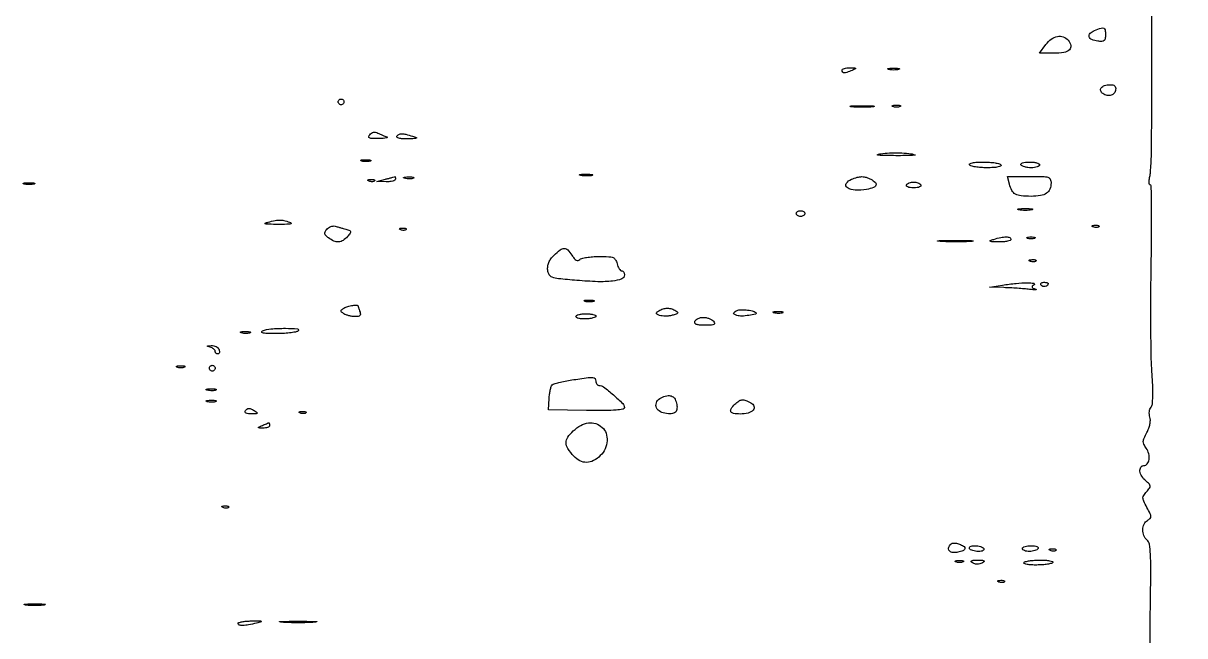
# Model space of a CAD drawing. Extents: x 0 to 1897, y 0 to 3427.
# Drawn here: x 1475 to 1880.7, y 1100.6 to 1314.5 of the extents above; entities that cross this region are included whole.
import ezdxf

# ---------------------------------------------------------------- set-up
doc = ezdxf.new("R2010")
doc.units = 0
doc.header["$MEASUREMENT"] = 0

msp = doc.modelspace()

# ---------------------------------------------------------------- linework, layer by layer
msp.add_lwpolyline([(1868.678274, 1092.911668, -0.003403), (1868.627303, 1102.103078, -0.003616), (1868.703792, 1111.109447, 0.002176), (1868.840197, 1123.101969, 0.014664), (1868.707593, 1129.046197, 0.025811), (1868.346712, 1132.529291, 0.182802), (1867.521819, 1133.981892, -0.129039), (1866.408555, 1135.536637, -0.098272), (1866.055188, 1137.609659, -0.102951), (1866.521226, 1139.580022, -0.157062), (1867.708007, 1140.856469, 0.064816), (1868.609616, 1141.527274, 0.214762), (1868.876555, 1142.198344, 0.102825), (1868.628522, 1143.172011, 0.009909), (1867.50762, 1145.355992, -0.012363), (1866.371635, 1147.596364, -0.1063), (1866.11425, 1148.682201, -0.155136), (1866.383526, 1149.594946, -0.035231), (1867.391926, 1150.88058, 0.021082), (1868.444703, 1152.147339, 0.184684), (1868.646998, 1152.83528, 0.178317), (1868.342399, 1153.495641, 0.019401), (1867.092314, 1154.652987, -0.07815), (1865.709194, 1156.272884, -0.105113), (1865.065374, 1158.085587, -0.173991), (1865.355626, 1159.429467, -0.258953), (1866.383369, 1160, 0.228956), (1867.597098, 1160.586529, 0.133526), (1868.247536, 1162.103738, 0.099223), (1868.1284, 1164.145857, 0.088969), (1867.236257, 1166.073084, -0.038541), (1866.434947, 1167.428339, -0.124542), (1866.219453, 1168.443762, -0.096257), (1866.487877, 1169.587017, -0.017868), (1867.447585, 1171.53253, 0.033576), (1868.124897, 1173.021654, 0.041119), (1868.543689, 1174.49159, 0.046008), (1868.683167, 1175.835596, 0.079866), (1868.518173, 1176.942741, -0.056431), (1868.336825, 1177.8629, -0.04908), (1868.352782, 1178.845746, -0.051692), (1868.550938, 1179.741936, -0.093224), (1868.91482, 1180.397365, 0.148192), (1869.37675, 1181.494569, 0.019249), (1869.54558, 1184.058765, 0.017199), (1869.519932, 1187.649853, 0.006731), (1869.247439, 1192.599377, -0.012457), (1868.989268, 1198.524027, -0.003037), (1868.866435, 1208.302949, -0.003111), (1868.863486, 1219.518516, -0.003097), (1869, 1230.751087, 0.002851), (1869.132119, 1241.200432, 0.004758), (1869.109473, 1249.996847, 0.00091), (1869.002673, 1257.67457, 0.409996), (1868.670545, 1258.001087, -0.328266), (1868.395871, 1258.202644, -0.060064), (1868.27377, 1258.860959, -0.04432), (1868.297581, 1259.806619, -0.025618), (1868.48459, 1260.929839, 0.032555), (1868.73476, 1262.572692, 0.00702), (1868.941758, 1265.443085, 0.007299), (1869.0865, 1268.779616, 0.006913), (1869.137268, 1272.179839, 0.000221), (1869.159756, 1306.205172, 0.000369), (1869.144878, 1334.838749, 0.000315)], format="xyb")
for points in [[(1853, 1310.433578, -0.037495), (1852.896548, 1309.055954, -0.182274), (1852.520453, 1308.384372, -0.172981), (1851.780964, 1308.108442, -0.033112), (1850.327119, 1308.183578, -0.070701), (1848.26526, 1308.729873, -0.22119), (1847.326946, 1309.767338, -0.282808), (1847.628552, 1310.941974, -0.097063), (1849.166252, 1311.937858, -0.014765), (1851.466729, 1312.781952, -0.175793), (1852.39979, 1312.757791, -0.270517), (1852.879541, 1312.150356, -0.03504)], [(1839.989431, 1308.512735, -0.122944), (1840.880744, 1306.658416, -0.265695), (1840.405251, 1305.204057, -0.145641), (1838.455873, 1304.271593, -0.03925), (1835.001447, 1304), (1829.940125, 1304), (1832.158121, 1307, -0.073052), (1834.083239, 1308.936373, -0.113396), (1836.228348, 1309.885691, -0.136789), (1838.284149, 1309.718651, -0.132036)], [(1764.5, 1298, -0.014632), (1762.71128, 1297.292613, -0.087053), (1761.725732, 1297.119714, -0.234317), (1761.21059, 1297.375152, -0.163981), (1761, 1298, -0.24567), (1761.197844, 1298.37836, -0.070412), (1761.807812, 1298.685604, -0.053373), (1762.696629, 1298.883773, -0.034583), (1763.75, 1298.929715, -0.004372), (1765.415213, 1298.872581, -0.215481), (1765.703411, 1298.727088, -0.485414), (1765.656439, 1298.521868, -0.009027)], [(1780.75, 1298.310674, -0.039571), (1779.952734, 1298.168469, -0.024357), (1779, 1298.122029, -0.024357), (1778.047266, 1298.168469, -0.039571), (1777.25, 1298.310674, -0.161593), (1776.99086, 1298.478988, -0.542911), (1777.042187, 1298.633659, -0.052887), (1777.748017, 1298.740287, -0.011065), (1779, 1298.767997, -0.011065), (1780.251983, 1298.740287, -0.052887), (1780.957813, 1298.633659, -0.542911), (1781.00914, 1298.478988, -0.161593)], [(1856.56704, 1291.25, -0.133806), (1856.039477, 1290.040426, -0.150231), (1854.991092, 1289.330471, -0.129536), (1853.594416, 1289.275437, -0.088631), (1852.121885, 1289.88945, -0.166521), (1851.352813, 1290.862333, -0.251522), (1851.514714, 1291.905939, -0.155813), (1852.671186, 1292.722728, -0.076596), (1854.470533, 1293, -0.044656), (1855.544454, 1292.903894, -0.129987), (1856.213736, 1292.591232, -0.168075), (1856.54156, 1292.04706, -0.088837)], [(1587, 1287, -0.099038), (1586.923658, 1286.618362, -0.097945), (1586.70625, 1286.29375, -0.097945), (1586.381638, 1286.076342, -0.099038), (1586, 1286, -0.099038), (1585.618362, 1286.076342, -0.097945), (1585.29375, 1286.29375, -0.097945), (1585.076342, 1286.618362, -0.099038), (1585, 1287, -0.099038), (1585.076342, 1287.381638, -0.097945), (1585.29375, 1287.70625, -0.097945), (1585.618362, 1287.923658, -0.099038), (1586, 1288, -0.099038), (1586.381638, 1287.923658, -0.097945), (1586.70625, 1287.70625, -0.097945), (1586.923658, 1287.381638, -0.099038)], [(1771.75, 1285.271532, -0.016375), (1770.042668, 1285.149287, -0.009683), (1768, 1285.109723, -0.009683), (1765.957332, 1285.149287, -0.016375), (1764.25, 1285.271532, -0.095407), (1763.778855, 1285.41442, -0.741699), (1763.804688, 1285.548567, -0.021699), (1765.311593, 1285.640349, -0.00436), (1768, 1285.663794, -0.00436), (1770.688407, 1285.640349, -0.021699), (1772.195312, 1285.548567, -0.741699), (1772.221145, 1285.41442, -0.095407)], [(1781.25, 1285.337719, -0.057986), (1780.679992, 1285.181385, -0.037979), (1780, 1285.12966, -0.037979), (1779.320008, 1285.181385, -0.057986), (1778.75, 1285.337719, -0.174857), (1778.540618, 1285.525001, -0.447206), (1778.601562, 1285.693942, -0.078554), (1779.10856, 1285.810911, -0.017491), (1780, 1285.842105, -0.017491), (1780.89144, 1285.810911, -0.078554), (1781.398438, 1285.693942, -0.447206), (1781.459382, 1285.525001, -0.174857)], [(1602, 1274.777937, -0.5), (1602.064246, 1274.588124, -0.194743), (1601.79001, 1274.406411, -0.034491), (1600.746651, 1274.26834, -0.010962), (1599.178759, 1274.204506, -0.009034), (1596.814575, 1274.202849, -0.096393), (1595.879039, 1274.40182, -0.372815), (1595.668603, 1274.831583, -0.109017), (1596.033764, 1275.540683, -0.071559), (1596.64631, 1276.094621, -0.098264), (1597.329688, 1276.380671, -0.098061), (1598.071597, 1276.384401, -0.070997), (1598.855005, 1276.114114, 0.01087), (1599.59404, 1275.755073, 0.007188), (1600.457408, 1275.37352, 0.007235), (1601.307601, 1275.026744, 0.01392)], [(1611, 1275, -0.017358), (1612.243929, 1274.553461, -0.648202), (1612.25324, 1274.327709, -0.10647), (1611.65162, 1274.174312, -0.003596), (1609.190983, 1274.09968, -0.017553), (1607.437936, 1274.120671, -0.048081), (1606.213458, 1274.297179, -0.10262), (1605.574454, 1274.600962, -0.386734), (1605.5, 1275, -0.141885), (1606.19392, 1275.627699, -0.11385), (1607.179315, 1275.85502, -0.062051), (1608.657299, 1275.670891, -0.015514)], [(1596.269032, 1266.344063, -0.06278), (1595.671085, 1266.185595, -0.030339), (1594.880008, 1266.127736, -0.029507), (1594.036634, 1266.167106, -0.037336), (1593.269032, 1266.307009, -0.087174), (1592.883358, 1266.48334, -0.597527), (1592.900903, 1266.643467, -0.080377), (1593.431793, 1266.764444, -0.012823), (1594.5, 1266.805051, -0.014395), (1595.580113, 1266.787295, -0.052471), (1596.257153, 1266.684921, -0.333666), (1596.386009, 1266.52287, -0.31318)], [(1786.5, 1268.506472, -0.816365), (1786.48196, 1268.372542, -0.00739), (1784.709375, 1268.278783, -0.007601), (1782.193454, 1268.221255, -0.003766), (1779, 1268.220853, -0.003298), (1775.121681, 1268.275165, -0.031869), (1773.481115, 1268.41382, -0.777947), (1773.459689, 1268.626362, -0.049565), (1774.5, 1268.891905, -0.027484), (1777.563035, 1269.186597, -0.018269), (1781.092697, 1269.202218, -0.017782), (1784.377433, 1268.979601, -0.058109)], [(1816.5, 1265, -0.437536), (1816.384507, 1264.584805, -0.068248), (1815.482304, 1264.267362, -0.036927), (1813.887498, 1264.061746, -0.013601), (1811.618034, 1264, -0.016933), (1809.466301, 1264.072891, -0.023578), (1807.552112, 1264.29375, -0.021341), (1806.033734, 1264.608967, -0.194875), (1805.5, 1265, -0.437536), (1805.615493, 1265.415195, -0.068248), (1806.517696, 1265.732638, -0.036927), (1808.112502, 1265.938254, -0.013601), (1810.381966, 1266, -0.016933), (1812.533699, 1265.927109, -0.023578), (1814.447888, 1265.70625, -0.021341), (1815.966266, 1265.391033, -0.194875)], [(1830, 1265, -0.251914), (1829.793368, 1264.615903, -0.064068), (1829.136086, 1264.29375, -0.049716), (1828.18562, 1264.0728, -0.032276), (1827.059017, 1264, -0.031397), (1825.887885, 1264.073612, -0.037109), (1824.8004, 1264.29375, -0.040338), (1823.934161, 1264.614422, -0.146547), (1823.5, 1265, -0.336396), (1823.538053, 1265.397523, -0.125298), (1824.038303, 1265.723169, -0.059005), (1825.033693, 1265.93521, -0.023007), (1826.440983, 1266, -0.02657), (1827.804739, 1265.92748, -0.04194), (1828.954539, 1265.70625, -0.051215), (1829.76549, 1265.385863, -0.280045)], [(1478.75, 1258.310674, -0.039571), (1477.952734, 1258.168469, -0.024357), (1477, 1258.122029, -0.024357), (1476.047266, 1258.168469, -0.039571), (1475.25, 1258.310674, -0.161593), (1474.99086, 1258.478988, -0.542911), (1475.042187, 1258.633659, -0.052887), (1475.748017, 1258.740287, -0.011065), (1477, 1258.767997, -0.011065), (1478.251983, 1258.740287, -0.052887), (1478.957813, 1258.633659, -0.542911), (1479.00914, 1258.478988, -0.161593)], [(1597.729167, 1259.395833, -0.126455), (1597.402231, 1259.202593, -0.060344), (1596.916927, 1259.123424, -0.05415), (1596.359369, 1259.160852, -0.051402), (1595.8125, 1259.316886, -0.054073), (1595.395823, 1259.538436, -0.470617), (1595.37858, 1259.720685, -0.168741), (1595.670344, 1259.862007, -0.018894), (1596.416667, 1259.921053, -0.028489), (1597.112848, 1259.910055, -0.077125), (1597.592839, 1259.799335, -0.208169), (1597.77538, 1259.614691, -0.296942)], [(1605, 1260, -0.273926), (1604.776923, 1259.623369, -0.059173), (1604.045312, 1259.328505, -0.046232), (1602.995289, 1259.145544, -0.029134), (1601.75, 1259.118315), (1598.5, 1259.23663), (1601.5, 1260, 0.001595), (1602.667658, 1260.301087, 0.002341), (1603.692188, 1260.573885, 0.001101), (1604.562657, 1260.812093, 0.043204), (1604.75, 1260.881685, -0.380324), (1604.845715, 1260.85366, -0.07082), (1604.926563, 1260.671495, -0.045382), (1604.982182, 1260.375256, -0.023727)], [(1611.269032, 1260.344063, -0.06278), (1610.671085, 1260.185595, -0.030339), (1609.880008, 1260.127736, -0.029507), (1609.036634, 1260.167106, -0.037336), (1608.269032, 1260.307009, -0.087174), (1607.883358, 1260.48334, -0.597527), (1607.900903, 1260.643467, -0.080377), (1608.431793, 1260.764444, -0.012823), (1609.5, 1260.805051, -0.014395), (1610.580113, 1260.787295, -0.052471), (1611.257153, 1260.684921, -0.333666), (1611.386009, 1260.52287, -0.31318)], [(1673.761659, 1261.31292, -0.041951), (1672.934218, 1261.169017, -0.020826), (1671.869594, 1261.119272, -0.020511), (1670.754739, 1261.159391, -0.028254), (1669.761659, 1261.292739, -0.082665), (1669.319562, 1261.45659, -0.67161), (1669.339362, 1261.605813, -0.053901), (1670.071102, 1261.715166, -0.008901), (1671.5, 1261.747817, -0.009782), (1672.938425, 1261.726931, -0.038992), (1673.814362, 1261.62839, -0.417468), (1673.916221, 1261.476221, -0.285845)], [(1771.065741, 1259.964816, -0.060809), (1772.627118, 1258.866867, -0.31888), (1772.842597, 1257.899128, -0.215103), (1771.945879, 1257.065823, -0.034905), (1769.586939, 1256.450332, -0.055723), (1765.58179, 1256.152946, -0.137265), (1762.798363, 1257.044681, -0.409487), (1762.486398, 1258.50394, -0.156741), (1764.25, 1259.968838, -0.028629), (1766.322966, 1260.66719, -0.067174), (1767.939443, 1260.884373, -0.076351), (1769.425453, 1260.655228, -0.046532)], [(1788.5, 1258, -0.302575), (1788.486626, 1257.607504, -0.143113), (1788.069598, 1257.280626, -0.067954), (1787.210982, 1257.066129, -0.027283), (1786, 1257, -0.027283), (1784.789018, 1257.066129, -0.067954), (1783.930402, 1257.280626, -0.143113), (1783.513374, 1257.607504, -0.302575), (1783.5, 1258, -0.108893), (1783.872201, 1258.383456, -0.050757), (1784.489314, 1258.70625, -0.046925), (1785.234268, 1258.925899, -0.048273), (1786, 1259, -0.048273), (1786.765732, 1258.925899, -0.046925), (1787.510686, 1258.70625, -0.050757), (1788.127799, 1258.383456, -0.108893)], [(1834, 1258.7, -0.093438), (1833.589245, 1256.521173, -0.152421), (1832.423435, 1255.065228, -0.111804), (1830.330732, 1254.252541, -0.037793), (1827.05, 1254.015313, -0.023159), (1823.504509, 1254.19158, -0.104008), (1821.533012, 1254.808476, -0.144295), (1820.318336, 1256.052016, -0.060358), (1819.470876, 1258.260017), (1818.783184, 1261), (1826.391592, 1261, -0.005169), (1831.180402, 1260.950496, -0.068328), (1832.922999, 1260.674426, -0.212545), (1833.711013, 1259.993782, -0.110324)], [(1827.25, 1249.294267, -0.029693), (1826.225293, 1249.159351, -0.017887), (1825, 1249.115502, -0.017887), (1823.774707, 1249.159351, -0.029693), (1822.75, 1249.294267, -0.142433), (1822.439977, 1249.453014, -0.611425), (1822.482813, 1249.600334, -0.039503), (1823.38851, 1249.701569, -0.008087), (1825, 1249.727636, -0.008087), (1826.61149, 1249.701569, -0.039503), (1827.517187, 1249.600334, -0.611425), (1827.560023, 1249.453014, -0.142433)], [(1568, 1245, -0.139391), (1568.50878, 1244.6616, -0.574089), (1568.413842, 1244.389264, -0.043596), (1567.030001, 1244.242124, -0.005415), (1564, 1244.217995, -0.003807), (1560.724711, 1244.252326, -0.050474), (1559.526732, 1244.395512, -0.714835), (1559.499643, 1244.641352, -0.047574), (1560.5, 1245, -0.012026), (1563.006708, 1245.574037, -0.050309), (1564.54437, 1245.729147, -0.058026), (1565.973878, 1245.562688, -0.019525)], [(1748, 1248, -0.148195), (1747.884432, 1247.618646, -0.098894), (1747.559375, 1247.29375, -0.082425), (1747.073457, 1247.074694, -0.064853), (1746.5, 1247, -0.064853), (1745.926543, 1247.074694, -0.082425), (1745.440625, 1247.29375, -0.098894), (1745.115568, 1247.618646, -0.148195), (1745, 1248, -0.148195), (1745.115568, 1248.381354, -0.098894), (1745.440625, 1248.70625, -0.082425), (1745.926543, 1248.925306, -0.064853), (1746.5, 1249, -0.064853), (1747.073457, 1248.925306, -0.082425), (1747.559375, 1248.70625, -0.098894), (1747.884432, 1248.381354, -0.148195)], [(1587.696934, 1242.528802, -0.02111), (1589.001343, 1242.094452, -0.256759), (1589.330881, 1241.706753, -0.215607), (1589.20995, 1241.173206, -0.015125), (1588.224693, 1239.949455, -0.072802), (1586.721025, 1238.637664, -0.126755), (1585.159245, 1238.120383, -0.119298), (1583.474504, 1238.40923, -0.060235), (1581.601615, 1239.500548, -0.032047), (1580.644425, 1240.3266, -0.149579), (1580.300555, 1240.95939, -0.176587), (1580.398741, 1241.614594, -0.048639), (1580.992798, 1242.491322, -0.068534), (1581.605804, 1243.052421, -0.059681), (1582.376145, 1243.458518, -0.062474), (1583.180144, 1243.65624, -0.096595), (1583.891183, 1243.601925, -0.001034), (1584.662639, 1243.38767, -0.000468), (1585.672759, 1243.103862, -0.000463), (1586.738204, 1242.802369, -0.000633)], [(1608.729167, 1242.395833, -0.126455), (1608.402231, 1242.202593, -0.060344), (1607.916927, 1242.123424, -0.05415), (1607.359369, 1242.160852, -0.051402), (1606.8125, 1242.316886, -0.054073), (1606.395823, 1242.538436, -0.470617), (1606.37858, 1242.720685, -0.168741), (1606.670344, 1242.862007, -0.018894), (1607.416667, 1242.921053, -0.028489), (1608.112848, 1242.910055, -0.077125), (1608.592839, 1242.799335, -0.208169), (1608.77538, 1242.614691, -0.296942)], [(1850.729167, 1243.395833, -0.126455), (1850.402231, 1243.202593, -0.060344), (1849.916927, 1243.123424, -0.05415), (1849.359369, 1243.160852, -0.051402), (1848.8125, 1243.316886, -0.054073), (1848.395823, 1243.538436, -0.470617), (1848.37858, 1243.720685, -0.168741), (1848.670344, 1243.862007, -0.018894), (1849.416667, 1243.921053, -0.028489), (1850.112848, 1243.910055, -0.077125), (1850.592839, 1243.799335, -0.208169), (1850.77538, 1243.614691, -0.296942)], [(1806.286513, 1238.264024, -0.011299), (1803.873938, 1238.149357, -0.006131), (1800.904699, 1238.11184, -0.006105), (1797.881008, 1238.147631, -0.009604), (1795.286513, 1238.259922, -0.045022), (1794.42035, 1238.392998, -0.85479), (1794.431038, 1238.516725, -0.014736), (1796.559407, 1238.603228, -0.002694), (1800.5, 1238.625933, -0.002807), (1804.449157, 1238.605233, -0.012902), (1806.737288, 1238.521315, -0.764402), (1806.763171, 1238.395585, -0.099936)], [(1820, 1239, -0.308909), (1819.739372, 1238.618403, -0.040923), (1818.751563, 1238.323031, -0.035881), (1817.378928, 1238.133763, -0.022189), (1815.75, 1238.09968, -0.003516), (1813.30588, 1238.174204, -0.109849), (1812.724675, 1238.326538, -0.645125), (1812.735889, 1238.549555, -0.016187), (1814, 1239, -0.023605), (1816.449724, 1239.658856, -0.053935), (1818.349526, 1239.864387, -0.092999), (1819.564677, 1239.6364, -0.3093)], [(1828.25, 1239.337719, -0.057986), (1827.679992, 1239.181385, -0.037979), (1827, 1239.12966, -0.037979), (1826.320008, 1239.181385, -0.057986), (1825.75, 1239.337719, -0.174857), (1825.540618, 1239.525001, -0.447206), (1825.601562, 1239.693942, -0.078554), (1826.10856, 1239.810911, -0.017491), (1827, 1239.842105, -0.017491), (1827.89144, 1239.810911, -0.078554), (1828.398438, 1239.693942, -0.447206), (1828.459382, 1239.525001, -0.174857)], [(1666.6256, 1233.448653, 0.028148), (1667.450573, 1232.332078, 0.093949), (1668.149791, 1231.753992, 0.169946), (1668.770602, 1231.649456, 0.155113), (1669.348653, 1231.948653, -0.138267), (1670.079985, 1232.358313, -0.020289), (1671.763072, 1232.691167, -0.021624), (1673.835278, 1232.923039, -0.01705), (1676.091592, 1233, -0.010131), (1679.494477, 1232.931043, -0.084251), (1680.998503, 1232.612628, -0.167244), (1681.841195, 1231.891012, -0.071451), (1682.410644, 1230.5, 0.034719), (1682.722843, 1229.542915, 0.046776), (1683.141941, 1228.734375, 0.05533), (1683.598489, 1228.172385, 0.196992), (1684.019052, 1228, -0.146606), (1684.393135, 1227.887905, -0.099129), (1684.711847, 1227.572686, -0.082972), (1684.926684, 1227.10142, -0.065635), (1685, 1226.545313, -0.316993), (1684.029069, 1225.167734, -0.057551), (1680.806834, 1224.420305, -0.036673), (1675.676904, 1224.216847, -0.012996), (1668.338104, 1224.655238, -0.003862), (1661.899486, 1225.258237, -0.059449), (1659.728736, 1225.743349, -0.184367), (1658.700948, 1226.614788, -0.097358), (1658.185423, 1228.230877, -0.063059), (1658.20087, 1229.602265, -0.065177), (1658.559203, 1230.910316, -0.058737), (1659.283582, 1232.190588, -0.03831), (1660.389968, 1233.480877, -0.029503), (1662.510735, 1235.365117, -0.16975), (1663.909878, 1235.846119, -0.204214), (1665.151696, 1235.309254, -0.044983)], [(1828.729167, 1231.395833, -0.126455), (1828.402231, 1231.202593, -0.060344), (1827.916927, 1231.123424, -0.05415), (1827.359369, 1231.160852, -0.051402), (1826.8125, 1231.316886, -0.054073), (1826.395823, 1231.538436, -0.470617), (1826.37858, 1231.720685, -0.168741), (1826.670344, 1231.862007, -0.018894), (1827.416667, 1231.921053, -0.028489), (1828.112848, 1231.910055, -0.077125), (1828.592839, 1231.799335, -0.208169), (1828.77538, 1231.614691, -0.296942)], [(1828.104853, 1223.085964, 0.036722), (1827.451554, 1222.601698, 0.306834), (1827.360396, 1222.264555, 0.218769), (1827.644352, 1221.967056, 0.02146), (1828.604853, 1221.632661, -0.162756), (1828.822458, 1221.479015, -0.596315), (1828.7683, 1221.364597, -0.034425), (1827.936436, 1221.377516, -0.007389), (1826.5, 1221.520378, 0.007579), (1824.611606, 1221.707466, 0.003736), (1822.20625, 1221.890918, 0.003706), (1819.706124, 1222.044208, 0.005399), (1817.5, 1222.139188), (1812.5, 1222.300387), (1817, 1223, -0.013103), (1821.798574, 1223.617745, -0.023526), (1825.762843, 1223.835142, -0.047659), (1827.997987, 1223.639056, -0.682071)], [(1833, 1223.559017, -0.211827), (1832.716404, 1222.919648, -0.127879), (1831.969093, 1222.529206, -0.122608), (1831.101938, 1222.54388, -0.191362), (1830.510081, 1222.983688, -0.136093), (1830.397824, 1223.36964, -0.190788), (1830.524436, 1223.701458, -0.140899), (1830.890269, 1223.925389, -0.067432), (1831.440983, 1224, -0.026751), (1832.038367, 1223.968016, -0.042195), (1832.542039, 1223.870461, -0.051652), (1832.89701, 1223.729146, -0.279105)], [(1674.269032, 1217.344063, -0.06278), (1673.671085, 1217.185595, -0.030339), (1672.880008, 1217.127736, -0.029507), (1672.036634, 1217.167106, -0.037336), (1671.269032, 1217.307009, -0.087174), (1670.883358, 1217.48334, -0.597527), (1670.900903, 1217.643467, -0.080377), (1671.431793, 1217.764444, -0.012823), (1672.5, 1217.805051, -0.014395), (1673.580113, 1217.787295, -0.052471), (1674.257153, 1217.684921, -0.333666), (1674.386009, 1217.52287, -0.31318)], [(1592, 1215.581787, 0.065182), (1592.032484, 1215.333672, 0.008575), (1592.178303, 1214.821775, 0.009838), (1592.374575, 1214.218074, 0.008099), (1592.606989, 1213.581787, -0.082638), (1592.758658, 1212.839324, -0.222907), (1592.553178, 1212.356063, -0.150662), (1591.963356, 1212.084814, -0.03463), (1590.856989, 1212.015313, -0.035206), (1589.844655, 1212.093295, -0.026611), (1588.75174, 1212.315379, -0.027187), (1587.743071, 1212.636311, -0.054678), (1587, 1213.015313, -0.02521), (1586.185322, 1213.610943, -0.226004), (1586, 1214, -0.226004), (1586.185322, 1214.389057, -0.02521), (1587, 1214.984687, -0.074216), (1588.320551, 1215.594705, -0.041454), (1590.058813, 1215.950179, -0.040793), (1591.592762, 1216.007446, -0.401319)], [(1702.947845, 1214.053395, -0.067125), (1703.528512, 1213.566159, -0.365941), (1703.542561, 1213.186713, -0.150332), (1703.053575, 1212.846577, -0.015859), (1701.700081, 1212.460861, -0.033162), (1700.541511, 1212.250509, -0.02749), (1699.28982, 1212.177402, -0.028355), (1698.131637, 1212.239215, -0.064186), (1697.280261, 1212.445948, -0.021482), (1696.356664, 1212.846675, -0.245086), (1696.127617, 1213.155739, -0.271897), (1696.261555, 1213.49713, -0.025519), (1697.028025, 1214.038482, -0.067212), (1698.470522, 1214.699496, -0.073368), (1699.993754, 1214.92814, -0.073604), (1701.513996, 1214.707042, -0.068285)], [(1730.867999, 1213.407991, -0.607888), (1730.751103, 1212.891809, -0.027677), (1728.484518, 1212.431521, -0.025812), (1725.866141, 1212.186257, -0.102404), (1724.280261, 1212.445948, -0.021381), (1723.361469, 1212.84437, -0.243137), (1723.131924, 1213.151478, -0.275891), (1723.263891, 1213.488169, -0.026327), (1724.019717, 1214.012186, -0.127164), (1725.308509, 1214.41171, -0.033921), (1727.4746, 1214.367988, -0.034179), (1729.622795, 1214.029401, -0.119678)], [(1740.269032, 1213.344063, -0.06278), (1739.671085, 1213.185595, -0.030339), (1738.880008, 1213.127736, -0.029507), (1738.036634, 1213.167106, -0.037336), (1737.269032, 1213.307009, -0.087174), (1736.883358, 1213.48334, -0.597527), (1736.900903, 1213.643467, -0.080377), (1737.431793, 1213.764444, -0.012823), (1738.5, 1213.805051, -0.014395), (1739.580113, 1213.787295, -0.052471), (1740.257153, 1213.684921, -0.333666), (1740.386009, 1213.52287, -0.31318)], [(1675, 1212.16203, -0.293177), (1674.786372, 1211.829012, -0.039976), (1673.971875, 1211.531562, -0.035646), (1672.841292, 1211.303586, -0.022539), (1671.5, 1211.192481, -0.026173), (1670.158724, 1211.212277, -0.042001), (1669.028125, 1211.384359, -0.051898), (1668.231201, 1211.665095, -0.289827), (1668, 1212.030451, -0.282033), (1668.229348, 1212.404707, -0.050289), (1669.028125, 1212.715195, -0.0414), (1670.158834, 1212.929705, -0.026189), (1671.5, 1213, -0.022586), (1672.841386, 1212.939375, -0.036182), (1673.971875, 1212.753846, -0.041227), (1674.78463, 1212.486848, -0.301406)], [(1716.103741, 1210.375, -0.114162), (1716.445796, 1209.693851, -0.357304), (1716.2392, 1209.26429, -0.099035), (1715.338834, 1209.04515, -0.010331), (1713.15383, 1209, -0.01569), (1711.170683, 1209.062248, -0.076525), (1710.076469, 1209.301781, -0.196026), (1709.610014, 1209.741062, -0.20132), (1709.590407, 1210.375, -0.129566), (1709.969581, 1210.901543, -0.06329), (1710.674593, 1211.346094, -0.056408), (1711.574678, 1211.647851, -0.052745), (1712.540318, 1211.75, -0.050102), (1713.551469, 1211.648423, -0.04203), (1714.586261, 1211.346094, -0.043879), (1715.49158, 1210.902096, -0.083797)], [(1554.269032, 1206.344063, -0.06278), (1553.671085, 1206.185595, -0.030339), (1552.880008, 1206.127736, -0.029507), (1552.036634, 1206.167106, -0.037336), (1551.269032, 1206.307009, -0.087174), (1550.883358, 1206.48334, -0.597527), (1550.900903, 1206.643467, -0.080377), (1551.431793, 1206.764444, -0.012823), (1552.5, 1206.805051, -0.014395), (1553.580113, 1206.787295, -0.052471), (1554.257153, 1206.684921, -0.333666), (1554.386009, 1206.52287, -0.31318)], [(1571, 1207, -0.099844), (1570.047591, 1206.625431, -0.015469), (1568.03125, 1206.331527, -0.01672), (1565.598605, 1206.135595, -0.013848), (1563, 1206.085598, -0.006825), (1560.043113, 1206.150976, -0.041202), (1558.519861, 1206.331734, -0.352995), (1558.265489, 1206.638907, -0.303294), (1558.5, 1207, -0.082024), (1561.466853, 1207.732883, -0.019626), (1566.556989, 1207.932756, -0.024148), (1570.823283, 1207.726592, -0.710625)], [(1543.361626, 1200.5, -0.055937), (1543.511135, 1199.925634, -0.100118), (1543.483616, 1199.440625, -0.147206), (1543.289193, 1199.122486, -0.184534), (1542.968615, 1199, -0.094607), (1542.598889, 1199.070589, -0.096793), (1542.284531, 1199.272211, -0.098916), (1542.074099, 1199.57308, -0.103654), (1542, 1199.926676, 0.159836), (1541.872626, 1200.31495, 0.067019), (1541.485938, 1200.715479, 0.05682), (1540.919531, 1201.067143, 0.046657), (1540.25, 1201.310674, -0.008138), (1539.342743, 1201.563609, -0.509086), (1539.294969, 1201.698298, -0.228049), (1539.490571, 1201.810667, -0.004734), (1540.643011, 1201.883999, -0.066327), (1541.505282, 1201.816273, -0.065103), (1542.325597, 1201.5253, -0.070637), (1542.981685, 1201.064862, -0.113337)], [(1531.25, 1194.337719, -0.057986), (1530.679992, 1194.181385, -0.037979), (1530, 1194.12966, -0.037979), (1529.320008, 1194.181385, -0.057986), (1528.75, 1194.337719, -0.174857), (1528.540618, 1194.525001, -0.447206), (1528.601562, 1194.693942, -0.078554), (1529.10856, 1194.810911, -0.017491), (1530, 1194.842105, -0.017491), (1530.89144, 1194.810911, -0.078554), (1531.398438, 1194.693942, -0.447206), (1531.459382, 1194.525001, -0.174857)], [(1542, 1194, -0.099038), (1541.923658, 1193.618362, -0.097945), (1541.70625, 1193.29375, -0.097945), (1541.381638, 1193.076342, -0.099038), (1541, 1193, -0.099038), (1540.618362, 1193.076342, -0.097945), (1540.29375, 1193.29375, -0.097945), (1540.076342, 1193.618362, -0.099038), (1540, 1194, -0.099038), (1540.076342, 1194.381638, -0.097945), (1540.29375, 1194.70625, -0.097945), (1540.618362, 1194.923658, -0.099038), (1541, 1195, -0.099038), (1541.381638, 1194.923658, -0.097945), (1541.70625, 1194.70625, -0.097945), (1541.923658, 1194.381638, -0.099038)], [(1675, 1189.5, 0.069432), (1675.079996, 1188.926701, 0.085488), (1675.313506, 1188.440625, 0.100023), (1675.660271, 1188.115627, 0.139297), (1676.067256, 1188, -0.164999), (1677.713726, 1187.441462, -0.015028), (1681.11872, 1184.664489, -0.013844), (1684.372564, 1181.6821, -0.199207), (1684.981974, 1180.272049, -0.367552), (1684.480697, 1179.664405, -0.025291), (1682.09782, 1179.362555, -0.018813), (1678.244583, 1179.216797, -0.004347), (1671.75, 1179.272049), (1658.5, 1179.5), (1658.681497, 1183.381497, -0.01979), (1658.815649, 1184.932109, -0.023413), (1659.068487, 1186.381612, -0.023156), (1659.391198, 1187.56693, -0.118875), (1659.744044, 1188.144044, -0.121713), (1660.388492, 1188.533122, -0.012543), (1662.110412, 1189.020529, -0.015033), (1664.224315, 1189.494784, -0.011471), (1666.562547, 1189.890605, -0.002091), (1672.293885, 1190.701602, -0.045694), (1673.985748, 1190.777893, -0.226671), (1674.708386, 1190.390523, -0.159563)], [(1542.269032, 1186.344063, -0.06278), (1541.671085, 1186.185595, -0.030339), (1540.880008, 1186.127736, -0.029507), (1540.036634, 1186.167106, -0.037336), (1539.269032, 1186.307009, -0.087174), (1538.883358, 1186.48334, -0.597527), (1538.900903, 1186.643467, -0.080377), (1539.431793, 1186.764444, -0.012823), (1540.5, 1186.805051, -0.014395), (1541.580113, 1186.787295, -0.052471), (1542.257153, 1186.684921, -0.333666), (1542.386009, 1186.52287, -0.31318)], [(1542.269032, 1182.344063, -0.06278), (1541.671085, 1182.185595, -0.030339), (1540.880008, 1182.127736, -0.029507), (1540.036634, 1182.167106, -0.037336), (1539.269032, 1182.307009, -0.087174), (1538.883358, 1182.48334, -0.597527), (1538.900903, 1182.643467, -0.080377), (1539.431793, 1182.764444, -0.012823), (1540.5, 1182.805051, -0.014395), (1541.580113, 1182.787295, -0.052471), (1542.257153, 1182.684921, -0.333666), (1542.386009, 1182.52287, -0.31318)], [(1703.27266, 1181.354001, -0.096344), (1703.266885, 1179.556146, -0.208746), (1702.494433, 1178.443586, -0.152814), (1700.924344, 1178.044281, -0.047952), (1698.497764, 1178.411205, -0.132362), (1696.724227, 1179.401152, -0.190609), (1695.996505, 1181.022868, -0.188299), (1696.572014, 1182.71889, -0.1296), (1698.25, 1183.900823, -0.054636), (1700.271273, 1184.409906, -0.152888), (1701.695867, 1184.171434, -0.164163), (1702.667489, 1183.18155, -0.065539)], [(1729.130308, 1181.930261, -0.178092), (1730.220616, 1180.704328, -0.292086), (1729.962067, 1179.387933, -0.142028), (1728.160961, 1178.341497, -0.061116), (1725.377555, 1178, -0.036157), (1723.088447, 1178.165751, -0.23979), (1722.181449, 1178.806792, -0.278945), (1722.242239, 1179.832236, -0.045563), (1723.571429, 1181.428571, -0.048843), (1724.885242, 1182.508036, -0.1257), (1726.035072, 1182.914895, -0.111663), (1727.325245, 1182.743073, -0.034162)], [(1556, 1179, -0.046037), (1556.616325, 1178.515969, -0.464355), (1556.600168, 1178.229858, -0.149908), (1556.116157, 1178.054644, -0.01107), (1554.690983, 1178.015313, -0.031127), (1553.616019, 1178.076417, -0.075986), (1552.853834, 1178.28793, -0.157247), (1552.494373, 1178.612423, -0.27625), (1552.5, 1179, -0.088664), (1553.118496, 1179.690509, -0.167411), (1553.817281, 1179.931224, -0.113655), (1554.714104, 1179.724699, -0.030273)], [(1573.729167, 1178.395833, -0.126455), (1573.402231, 1178.202593, -0.060344), (1572.916927, 1178.123424, -0.05415), (1572.359369, 1178.160852, -0.051402), (1571.8125, 1178.316886, -0.054073), (1571.395823, 1178.538436, -0.470617), (1571.37858, 1178.720685, -0.168741), (1571.670344, 1178.862007, -0.018894), (1572.416667, 1178.921053, -0.028489), (1573.112848, 1178.910055, -0.077125), (1573.592839, 1178.799335, -0.208169), (1573.77538, 1178.614691, -0.296942)], [(1561, 1174, -0.213708), (1560.831198, 1173.623102, -0.084397), (1560.339062, 1173.314396, -0.063338), (1559.611453, 1173.116676, -0.042539), (1558.75, 1173.070285, -0.003386), (1557.261086, 1173.12689, -0.326773), (1557.104278, 1173.252774, -0.368608), (1557.185338, 1173.423348, -0.003751), (1558.5, 1174, -0.001455), (1559.284381, 1174.334359, -0.002049), (1559.985937, 1174.627618, -0.001191), (1560.579165, 1174.871091, -0.028259), (1560.75, 1174.929715, -0.352125), (1560.846243, 1174.888676, -0.057039), (1560.926563, 1174.685604, -0.042003), (1560.982054, 1174.378436, -0.023697)], [(1677.171259, 1173.345012, -0.123522), (1678.561913, 1171.265488, -0.102058), (1678.935597, 1168.618063, -0.093973), (1678.227851, 1165.85305, -0.087074), (1676.545455, 1163.454545, -0.075592), (1674.2047, 1161.731678, -0.115871), (1671.77709, 1161.10433, -0.123259), (1669.432175, 1161.636348, -0.092644), (1667.323326, 1163.25, -0.037503), (1665.238482, 1165.947871, -0.140363), (1664.603528, 1167.971493, -0.159694), (1665.17291, 1169.868614, -0.052836), (1667.100952, 1172.094304, -0.061822), (1669.741548, 1174.011015, -0.095494), (1672.415551, 1174.879311, -0.110076), (1674.94256, 1174.636722, -0.105536)], [(1546.729167, 1145.395833, -0.126455), (1546.402231, 1145.202593, -0.060344), (1545.916927, 1145.123424, -0.05415), (1545.359369, 1145.160852, -0.051402), (1544.8125, 1145.316886, -0.054073), (1544.395823, 1145.538436, -0.470617), (1544.37858, 1145.720685, -0.168741), (1544.670344, 1145.862007, -0.018894), (1545.416667, 1145.921053, -0.028489), (1546.112848, 1145.910055, -0.077125), (1546.592839, 1145.799335, -0.208169), (1546.77538, 1145.614691, -0.296942)], [(1802.418213, 1132.393011, -0.071021), (1803.675902, 1131.692462, -0.326753), (1803.899915, 1130.939443, -0.220242), (1803.214699, 1130.241289, -0.043103), (1801.476133, 1129.750687, -0.058939), (1799.760271, 1129.62841, -0.151287), (1798.602763, 1130.046866, -0.235737), (1798.183652, 1130.891547, -0.138663), (1798.5, 1132, -0.100027), (1799.118035, 1132.659483, -0.130348), (1799.889408, 1132.949129, -0.088564), (1800.931563, 1132.86904, -0.028268)], [(1810.5, 1131, -0.248314), (1810.525676, 1130.616153, -0.167127), (1810.219427, 1130.288197, -0.085479), (1809.553315, 1130.069023, -0.03685), (1808.618034, 1130, -0.036773), (1807.615763, 1130.073814, -0.040854), (1806.670862, 1130.29375, -0.044834), (1805.910071, 1130.615371, -0.132684), (1805.5, 1131, -0.248314), (1805.474324, 1131.383847, -0.167127), (1805.780573, 1131.711803, -0.085479), (1806.446685, 1131.930977, -0.03685), (1807.381966, 1132, -0.036773), (1808.384237, 1131.926186, -0.040854), (1809.329138, 1131.70625, -0.044834), (1810.089929, 1131.384629, -0.132684)], [(1829.5, 1131, -0.130646), (1829.093337, 1130.615492, -0.045439), (1828.346475, 1130.29375, -0.041396), (1827.42066, 1130.073842, -0.037634), (1826.440983, 1130, -0.039081), (1825.50628, 1130.07317, -0.058208), (1824.717039, 1130.29375, -0.076538), (1824.179376, 1130.617207, -0.222681), (1824, 1131, -0.257909), (1824.212425, 1131.384428, -0.061379), (1824.898586, 1131.70625, -0.048032), (1825.887118, 1131.927265, -0.031003), (1827.059017, 1132, -0.027979), (1828.243706, 1131.933656, -0.069343), (1829.083987, 1131.718784, -0.145541), (1829.490145, 1131.391769, -0.297719)], [(1835.729167, 1130.395833, -0.126455), (1835.402231, 1130.202593, -0.060344), (1834.916927, 1130.123424, -0.05415), (1834.359369, 1130.160852, -0.051402), (1833.8125, 1130.316886, -0.054073), (1833.395823, 1130.538436, -0.470617), (1833.37858, 1130.720685, -0.168741), (1833.670344, 1130.862007, -0.018894), (1834.416667, 1130.921053, -0.028489), (1835.112848, 1130.910055, -0.077125), (1835.592839, 1130.799335, -0.208169), (1835.77538, 1130.614691, -0.296942)], [(1803.25, 1126.337719, -0.057986), (1802.679992, 1126.181385, -0.037979), (1802, 1126.12966, -0.037979), (1801.320008, 1126.181385, -0.057986), (1800.75, 1126.337719, -0.174857), (1800.540618, 1126.525001, -0.447206), (1800.601562, 1126.693942, -0.078554), (1801.10856, 1126.810911, -0.017491), (1802, 1126.842105, -0.017491), (1802.89144, 1126.810911, -0.078554), (1803.398438, 1126.693942, -0.447206), (1803.459382, 1126.525001, -0.174857)], [(1810.090684, 1126.077207, -0.06042), (1809.452386, 1125.773839, -0.046657), (1808.701528, 1125.59824, -0.047824), (1807.957162, 1125.567767, -0.078095), (1807.340684, 1125.699509, -0.038196), (1806.17689, 1126.251334, -0.508946), (1806.132519, 1126.652631, -0.173231), (1806.81587, 1126.938573, -0.014704), (1808.75, 1126.984687, -0.013404), (1810.047337, 1126.942671, -0.134771), (1810.555488, 1126.770255, -0.458049), (1810.587988, 1126.493035, -0.066116)], [(1834.600376, 1126.162412, -0.198087), (1834.142196, 1125.831068, -0.018733), (1832.755286, 1125.553481, -0.021707), (1831.013165, 1125.349303, -0.015379), (1829.046142, 1125.265642, -0.01668), (1827.152381, 1125.306569, -0.032453), (1825.651866, 1125.487271, -0.044866), (1824.679735, 1125.760933, -0.47087), (1824.5638, 1126.10323, -0.195766), (1825.04434, 1126.454025, -0.020968), (1826.423978, 1126.736574, -0.02332), (1828.162449, 1126.934645, -0.016705), (1830.118034, 1127, -0.015802), (1832.000179, 1126.940501, -0.030392), (1833.497222, 1126.753959, -0.039577), (1834.486726, 1126.48665, -0.477337)], [(1817.729167, 1119.395833, -0.126455), (1817.402231, 1119.202593, -0.060344), (1816.916927, 1119.123424, -0.05415), (1816.359369, 1119.160852, -0.051402), (1815.8125, 1119.316886, -0.054073), (1815.395823, 1119.538436, -0.470617), (1815.37858, 1119.720685, -0.168741), (1815.670344, 1119.862007, -0.018894), (1816.416667, 1119.921053, -0.028489), (1817.112848, 1119.910055, -0.077125), (1817.592839, 1119.799335, -0.208169), (1817.77538, 1119.614691, -0.296942)], [(1482.25, 1111.276604, -0.019375), (1480.770235, 1111.150935, -0.011494), (1479, 1111.110234, -0.011494), (1477.229765, 1111.150935, -0.019375), (1475.75, 1111.276604, -0.108536), (1475.333801, 1111.423685, -0.707215), (1475.364063, 1111.56145, -0.025693), (1476.670434, 1111.655793, -0.005179), (1479, 1111.679926, -0.005179), (1481.329566, 1111.655793, -0.025693), (1482.635937, 1111.56145, -0.707215), (1482.666199, 1111.423685, -0.108536)], [(1556.5, 1105.008804, -0.014796), (1553.676609, 1104.37052, -0.041636), (1551.665643, 1104.149401, -0.072444), (1550.413536, 1104.298276, -0.339125), (1550, 1104.837865, -0.332369), (1550.247154, 1105.168599, -0.025492), (1551.395313, 1105.445066, -0.026982), (1552.929161, 1105.647733, -0.016586), (1554.75, 1105.728354, -0.002164), (1557.568883, 1105.747384, -0.098447), (1558.136805, 1105.635899, -0.708754), (1558.127394, 1105.456665, -0.008315)], [(1576.75, 1105.261012, -0.009864), (1574.132307, 1105.148534, -0.005804), (1571, 1105.112174, -0.005804), (1567.867693, 1105.148534, -0.009864), (1565.25, 1105.261012, -0.061613), (1564.551892, 1105.39219, -0.829596), (1564.567188, 1105.51584, -0.013058), (1566.876693, 1105.600303, -0.002611), (1571, 1105.621831, -0.002611), (1575.123307, 1105.600303, -0.013058), (1577.432812, 1105.51584, -0.829596), (1577.448108, 1105.39219, -0.061613)]]:
    msp.add_lwpolyline(points, format="xyb", close=True)

doc.saveas('drawing.dxf')
